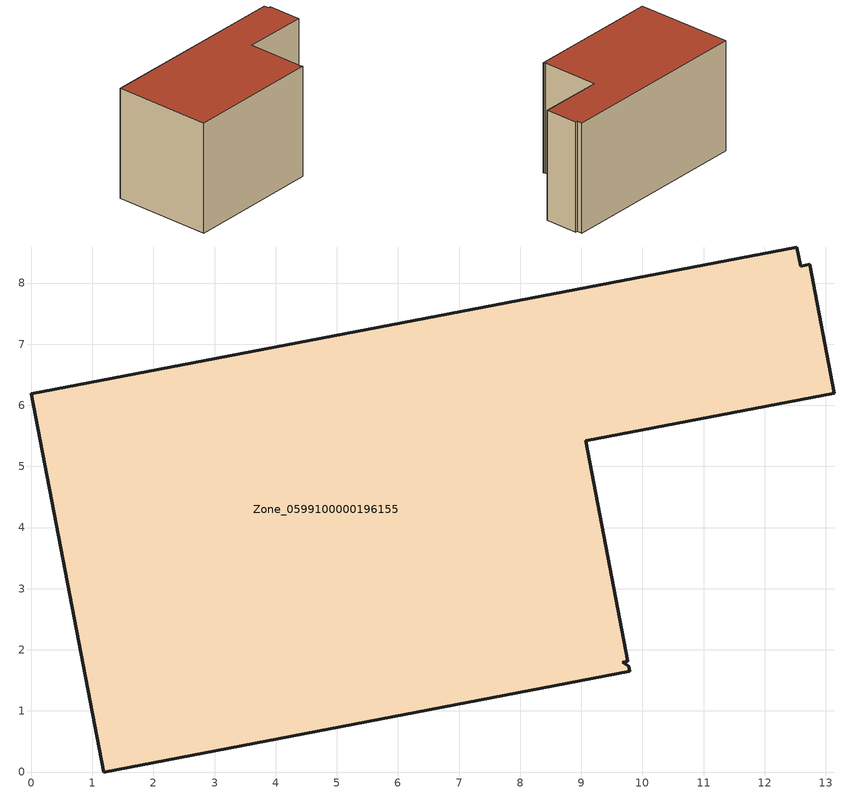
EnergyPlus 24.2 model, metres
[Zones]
Zone_0599100000196155
 floor ground (C_G): 9.78,1.73 9.79,1.65 1.19,0 0,6.19 12.52,8.59 12.59,8.27 12.74,8.3 13.14,6.2 9.07,5.42 9.76,1.81 9.68,1.79 z0
 wall outside (C_F): 12.52,8.59 0,6.19 1.19,0 9.79,1.65 9.78,1.73 9.68,1.79 9.76,1.81 9.07,5.42 13.14,6.2 12.74,8.3 12.59,8.27 12.52,8.59 z0:7.25
 roof outside (C_R): 9.79,1.65 9.78,1.73 9.68,1.79 9.76,1.81 9.07,5.42 13.14,6.2 12.74,8.3 12.59,8.27 12.52,8.59 0,6.19 1.19,0 z7.25
[BUILDING]
Pand.0599100000196155: North Axis=0; Terrain=City; Loads Convergence Tolerance Value=0.04; Temperature Convergence Tolerance Value=0.4; Solar Distribution=FullExterior; Maximum Number of Warmup Days=25; Minimum Number of Warmup Days=1
[Site:Location]
Rotterdam.The.Hague.AP_ZH_NLD Design_Conditions: Latitude=51.96; Longitude=4.45; Time Zone=1; Elevation=-4.5
[SITE:GROUNDTEMPERATURE:BUILDINGSURFACE]
18, 18, 18, 18, 18, 18, 18, 18, 18, 18, 18, 18
[MATERIAL] Thermal Absorptance=0.9; Solar Absorptance=0.7; Visible Absorptance=0.7
Name | Roughness | Thickness | Conductivity | Density | Specific Heat
G.D.1965 | MediumSmooth | 0.15 | 1 | 540 | 1210
F.D.1965 | Rough | 0.3 | 0.857143 | 1920 | 840
R.D.1965 | MediumRough | 0.2 | 0.08 | 1500 | 1000
[CONSTRUCTION]
C_G: G.D.1965
C_F: F.D.1965
C_R: R.D.1965
[ZONE]
Zone_0599100000196155: Type=1; Multiplier=1; Ceiling Height=Autocalculate; Volume=Autocalculate; Floor Area=autocalculate; Part of Total Floor Area=Yes
[ZONEINFILTRATION:DESIGNFLOWRATE]
Infil_Zone_0599100000196155: Zone or ZoneList or Space or SpaceList=Zone_0599100000196155; Schedule=AlwaysOn; Design Flow Rate Calculation Method=Flow/Area; Flow Rate per Floor Area=0.0042; Constant Term Coefficient=1; Temperature Term Coefficient=0; Velocity Term Coefficient=0; Velocity Squared Term Coefficient=0
[HVACTEMPLATE:ZONE:IDEALLOADSAIRSYSTEM]
Zone_0599100000196155: Maximum Heating Supply Air Temperature=50; Minimum Cooling Supply Air Temperature=13; Maximum Heating Supply Air Humidity Ratio=0.0156; Minimum Cooling Supply Air Humidity Ratio=0.0077; Heating Limit=NoLimit; Cooling Limit=NoLimit; Dehumidification Control Type=ConstantSensibleHeatRatio; Cooling Sensible Heat Ratio=0.7; Dehumidification Setpoint=60; Humidification Control Type=None; Humidification Setpoint=30; Outdoor Air Method=None; Outdoor Air Flow Rate per Person=0.00944; Outdoor Air Flow Rate per Zone Floor Area=0; Outdoor Air Flow Rate per Zone=0; Demand Controlled Ventilation Type=None; Outdoor Air Economizer Type=NoEconomizer; Heat Recovery Type=None; Sensible Heat Recovery Effectiveness=0.7; Latent Heat Recovery Effectiveness=0.65
[ZONECONTROL:THERMOSTAT]
ThermostatControl_Zone_0599100000196155: Zone or ZoneList=Zone_0599100000196155; Control Type Schedule=DualSetpointControlType; Control 1=Thermostat_Zone_0599100000196155; Temperature Difference Between Cutout And Setpoint=0
[THERMOSTATSETPOINT:DUALSETPOINT]
Thermostat_Zone_0599100000196155: Heating Setpoint Temperature Schedule=HeatingSetpoint_Zone_0599100000196155; Cooling Setpoint Temperature Schedule=CoolingSetpoint_Zone_0599100000196155
[SCHEDULE:COMPACT]
HeatingSetpoint_Zone_0599100000196155: Through: 12/31, For: AllDays, Until: 24:00, 21
CoolingSetpoint_Zone_0599100000196155: Through: 12/31, For: AllDays, Until: 24:00, 24
DualSetpointControlType: Through: 12/31, For: AllDays, Until: 24:00, 4
AlwaysOn: Through: 12/31, For: AllDays, Until: 24:00, 1
